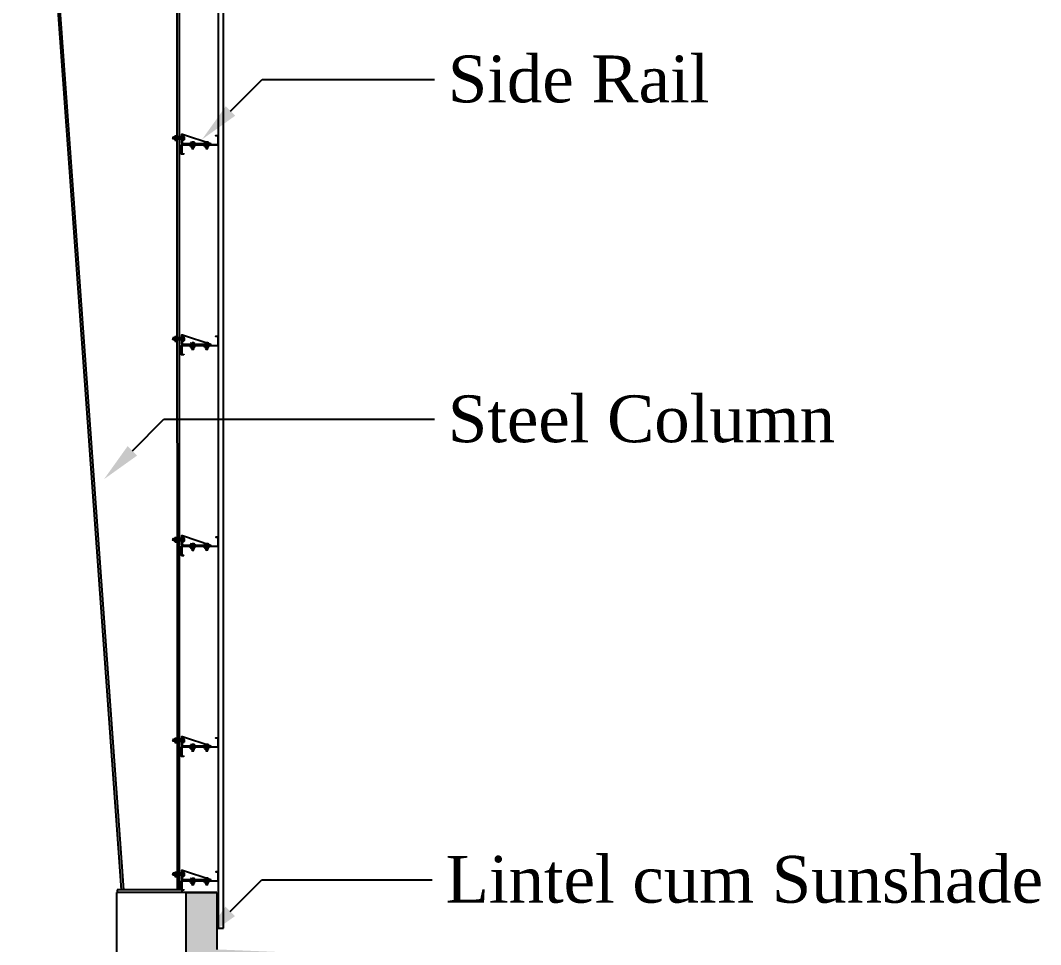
# Model space of a CAD drawing. Header units: metres. Extents: x 1422408 to 2565053, y 3723 to 80428.
# Drawn here: x 2267702.01 to 2267709.64, y 4223.75 to 4230.66 of the extents above; entities that cross this region are included whole.
import ezdxf

# ---------------------------------------------------------------- set-up
doc = ezdxf.new("R2010")
doc.units = ezdxf.units.M
doc.header["$LTSCALE"] = 3.5
doc.header["$MEASUREMENT"] = 0
doc.layers.get('0').update_dxf_attribs({"linetype": 'CONTINUOUS'})
doc.styles.add('style1jaya', font='times.ttf')

msp = doc.modelspace()

# ---------------------------------------------------------------- hatches: boundary and pattern name
h = msp.add_hatch(color=256)
h.dxf.hatch_style = 1
h.paths.add_polyline_path([(2267703.25177, 4224.13953), (2267703.48177, 4224.13953), (2267703.48177, 4223.71453), (2267704.08177, 4223.68953), (2267704.08177, 4223.63953), (2267703.25177, 4223.63953)])

# ---------------------------------------------------------------- linework, layer by layer
at = {"ltscale": 0.5}
for p, q in [((2267703.49145, 4236.13079), (2267703.49158, 4223.87431)), ((2267703.53158, 4223.87431), (2267703.53143, 4236.12679)), ((2267703.49158, 4223.87431), (2267703.53158, 4223.87431))]:
    msp.add_line(p, q, dxfattribs=at)
for p, q in [((2267702.76951, 4224.15953), (2267702.013, 4234.63952)), ((2267702.78558, 4224.15953), (2267702.02908, 4234.63952)), ((2267703.18558, 4224.15953), (2267703.18534, 4234.63952)), ((2267703.20158, 4224.15953), (2267703.20158, 4234.63952)), ((2267703.24334, 4229.77633), (2267703.14642, 4229.77621)), ((2267703.43647, 4229.73348), (2267703.22444, 4229.8036)), ((2267703.30027, 4229.7529), (2267703.30052, 4229.69133)), ((2267703.38871, 4229.74286), (2267703.38875, 4229.73329)), ((2267703.39281, 4229.74425), (2267703.41742, 4229.74435)), ((2267703.39692, 4229.7429), (2267703.39704, 4229.71261)), ((2267703.40508, 4229.75333), (2267703.40533, 4229.69176)), ((2267703.41332, 4229.74296), (2267703.41344, 4229.71484)), ((2267703.42153, 4229.743), (2267703.42157, 4229.73343)), ((2267703.38883, 4229.71474), (2267703.38879, 4229.72431)), ((2267703.39294, 4229.71339), (2267703.41755, 4229.71349)), ((2267703.39704, 4229.71261), (2267703.39919, 4229.71342)), ((2267703.39704, 4229.71261), (2267703.39841, 4229.71166)), ((2267703.39705, 4229.70969), (2267703.40707, 4229.71345)), ((2267703.39841, 4229.71166), (2267703.39705, 4229.70969)), ((2267703.39705, 4229.70969), (2267703.39842, 4229.70875)), ((2267703.39707, 4229.70678), (2267703.41208, 4229.71241)), ((2267703.39842, 4229.70875), (2267703.39707, 4229.70678)), ((2267703.39707, 4229.70678), (2267703.39844, 4229.70583)), ((2267703.39708, 4229.70386), (2267703.41209, 4229.70949)), ((2267703.39844, 4229.70583), (2267703.39708, 4229.70386)), ((2267703.39708, 4229.70386), (2267703.39845, 4229.70292)), ((2267703.39709, 4229.70095), (2267703.41211, 4229.70657)), ((2267703.39845, 4229.70292), (2267703.39709, 4229.70095)), ((2267703.39709, 4229.70095), (2267703.39846, 4229.7)), ((2267703.39841, 4229.71166), (2267703.40313, 4229.71343)), ((2267703.39842, 4229.70875), (2267703.41101, 4229.71346)), ((2267703.39844, 4229.70583), (2267703.41345, 4229.71146)), ((2267703.39845, 4229.70292), (2267703.41346, 4229.70854)), ((2267703.39846, 4229.7), (2267703.41348, 4229.70563)), ((2267703.39846, 4229.7), (2267703.41213, 4229.70074)), ((2267703.39846, 4229.7), (2267703.4053, 4229.69861)), ((2267703.40302, 4229.70025), (2267703.41212, 4229.70366)), ((2267703.41213, 4229.70074), (2267703.4053, 4229.69861)), ((2267703.40757, 4229.7005), (2267703.41349, 4229.70271)), ((2267703.41282, 4229.71347), (2267703.41208, 4229.71241)), ((2267703.41208, 4229.71241), (2267703.41345, 4229.71146)), ((2267703.41345, 4229.71146), (2267703.41209, 4229.70949)), ((2267703.41209, 4229.70949), (2267703.41346, 4229.70854)), ((2267703.41346, 4229.70854), (2267703.41211, 4229.70657)), ((2267703.41211, 4229.70657), (2267703.41348, 4229.70563)), ((2267703.41348, 4229.70563), (2267703.41212, 4229.70366)), ((2267703.41212, 4229.70366), (2267703.41349, 4229.70271)), ((2267703.41349, 4229.70271), (2267703.41213, 4229.70074)), ((2267703.42164, 4229.71488), (2267703.4216, 4229.72445)), ((2267703.43647, 4228.23349), (2267703.22444, 4228.3036)), ((2267703.24334, 4228.27633), (2267703.14642, 4228.27621)), ((2267703.30027, 4228.2529), (2267703.30052, 4228.19133)), ((2267703.38871, 4228.24286), (2267703.38875, 4228.23329)), ((2267703.38883, 4228.21474), (2267703.38879, 4228.22431)), ((2267703.39281, 4228.24425), (2267703.41742, 4228.24435)), ((2267703.39294, 4228.21339), (2267703.41755, 4228.21349)), ((2267703.39692, 4228.2429), (2267703.39704, 4228.21261)), ((2267703.39704, 4228.21261), (2267703.39919, 4228.21342)), ((2267703.39704, 4228.21261), (2267703.39841, 4228.21166)), ((2267703.39705, 4228.20969), (2267703.40707, 4228.21345)), ((2267703.39841, 4228.21166), (2267703.39705, 4228.20969)), ((2267703.39705, 4228.20969), (2267703.39842, 4228.20875)), ((2267703.39707, 4228.20678), (2267703.41208, 4228.21241)), ((2267703.39842, 4228.20875), (2267703.39707, 4228.20678)), ((2267703.39707, 4228.20678), (2267703.39844, 4228.20583)), ((2267703.39708, 4228.20386), (2267703.41209, 4228.20949)), ((2267703.39844, 4228.20583), (2267703.39708, 4228.20386)), ((2267703.39708, 4228.20386), (2267703.39845, 4228.20292)), ((2267703.39709, 4228.20095), (2267703.41211, 4228.20657)), ((2267703.39841, 4228.21166), (2267703.40313, 4228.21343)), ((2267703.39842, 4228.20875), (2267703.41101, 4228.21346)), ((2267703.39844, 4228.20583), (2267703.41345, 4228.21146)), ((2267703.39845, 4228.20292), (2267703.41346, 4228.20854)), ((2267703.39846, 4228.2), (2267703.41348, 4228.20563)), ((2267703.40302, 4228.20025), (2267703.41212, 4228.20366)), ((2267703.40508, 4228.25333), (2267703.40533, 4228.19176)), ((2267703.41282, 4228.21347), (2267703.41208, 4228.21241)), ((2267703.41208, 4228.21241), (2267703.41345, 4228.21146)), ((2267703.41345, 4228.21146), (2267703.41209, 4228.20949)), ((2267703.41209, 4228.20949), (2267703.41346, 4228.20854)), ((2267703.41346, 4228.20854), (2267703.41211, 4228.20657)), ((2267703.41211, 4228.20657), (2267703.41348, 4228.20563)), ((2267703.41348, 4228.20563), (2267703.41212, 4228.20366)), ((2267703.41212, 4228.20366), (2267703.41349, 4228.20271)), ((2267703.41332, 4228.24296), (2267703.41344, 4228.21484)), ((2267703.42153, 4228.243), (2267703.42157, 4228.23343)), ((2267703.42164, 4228.21488), (2267703.4216, 4228.22445)), ((2267703.39845, 4228.20292), (2267703.39709, 4228.20095)), ((2267703.39709, 4228.20095), (2267703.39846, 4228.2)), ((2267703.39846, 4228.2), (2267703.41213, 4228.20074)), ((2267703.39846, 4228.2), (2267703.4053, 4228.19861)), ((2267703.41213, 4228.20074), (2267703.4053, 4228.19861)), ((2267703.40757, 4228.2005), (2267703.41349, 4228.20271)), ((2267703.41349, 4228.20271), (2267703.41213, 4228.20074)), ((2267703.24334, 4226.77633), (2267703.14642, 4226.77621)), ((2267703.43647, 4226.73349), (2267703.22444, 4226.8036)), ((2267703.30027, 4226.7529), (2267703.30052, 4226.69133)), ((2267703.38871, 4226.74286), (2267703.38875, 4226.73329)), ((2267703.38883, 4226.71474), (2267703.38879, 4226.72431)), ((2267703.39281, 4226.74425), (2267703.41742, 4226.74435)), ((2267703.39294, 4226.71339), (2267703.41755, 4226.71349)), ((2267703.39692, 4226.7429), (2267703.39704, 4226.71261)), ((2267703.39704, 4226.71261), (2267703.39919, 4226.71342)), ((2267703.39704, 4226.71261), (2267703.39841, 4226.71166)), ((2267703.39705, 4226.70969), (2267703.40707, 4226.71345)), ((2267703.39841, 4226.71166), (2267703.39705, 4226.70969)), ((2267703.39705, 4226.70969), (2267703.39842, 4226.70875)), ((2267703.39707, 4226.70678), (2267703.41208, 4226.71241)), ((2267703.39842, 4226.70875), (2267703.39707, 4226.70678)), ((2267703.39707, 4226.70678), (2267703.39844, 4226.70583)), ((2267703.39708, 4226.70386), (2267703.41209, 4226.70949)), ((2267703.39844, 4226.70583), (2267703.39708, 4226.70386)), ((2267703.39708, 4226.70386), (2267703.39845, 4226.70292)), ((2267703.39709, 4226.70095), (2267703.41211, 4226.70657)), ((2267703.39845, 4226.70292), (2267703.39709, 4226.70095)), ((2267703.39709, 4226.70095), (2267703.39846, 4226.7)), ((2267703.39841, 4226.71166), (2267703.40313, 4226.71343)), ((2267703.39842, 4226.70875), (2267703.41101, 4226.71347)), ((2267703.39844, 4226.70583), (2267703.41345, 4226.71146)), ((2267703.39845, 4226.70292), (2267703.41346, 4226.70854)), ((2267703.39846, 4226.7), (2267703.41348, 4226.70563)), ((2267703.39846, 4226.7), (2267703.41213, 4226.70074)), ((2267703.39846, 4226.7), (2267703.4053, 4226.69861)), ((2267703.40302, 4226.70025), (2267703.41212, 4226.70366)), ((2267703.40508, 4226.75333), (2267703.40533, 4226.69176)), ((2267703.41213, 4226.70074), (2267703.4053, 4226.69861)), ((2267703.40757, 4226.7005), (2267703.41349, 4226.70271)), ((2267703.41282, 4226.71347), (2267703.41208, 4226.71241)), ((2267703.41208, 4226.71241), (2267703.41345, 4226.71146)), ((2267703.41345, 4226.71146), (2267703.41209, 4226.70949)), ((2267703.41209, 4226.70949), (2267703.41346, 4226.70854)), ((2267703.41346, 4226.70854), (2267703.41211, 4226.70657)), ((2267703.41211, 4226.70657), (2267703.41348, 4226.70563)), ((2267703.41348, 4226.70563), (2267703.41212, 4226.70366)), ((2267703.41212, 4226.70366), (2267703.41349, 4226.70271)), ((2267703.41349, 4226.70271), (2267703.41213, 4226.70074)), ((2267703.41332, 4226.74296), (2267703.41344, 4226.71484)), ((2267703.42153, 4226.743), (2267703.42157, 4226.73343)), ((2267703.42164, 4226.71488), (2267703.4216, 4226.72445)), ((2267703.24334, 4225.27633), (2267703.14642, 4225.27621)), ((2267703.43647, 4225.23349), (2267703.22444, 4225.3036)), ((2267703.30027, 4225.2529), (2267703.30052, 4225.19133)), ((2267703.38871, 4225.24286), (2267703.38875, 4225.23329)), ((2267703.39281, 4225.24425), (2267703.41742, 4225.24435)), ((2267703.39692, 4225.2429), (2267703.39704, 4225.21261)), ((2267703.40508, 4225.25333), (2267703.40533, 4225.19176)), ((2267703.41332, 4225.24296), (2267703.41344, 4225.21484)), ((2267703.42153, 4225.243), (2267703.42157, 4225.23343)), ((2267703.38883, 4225.21474), (2267703.38879, 4225.22431)), ((2267703.39294, 4225.21339), (2267703.41755, 4225.21349)), ((2267703.39704, 4225.21261), (2267703.39919, 4225.21342)), ((2267703.39704, 4225.21261), (2267703.39841, 4225.21166)), ((2267703.39705, 4225.20969), (2267703.40707, 4225.21345)), ((2267703.39841, 4225.21166), (2267703.39705, 4225.20969)), ((2267703.39705, 4225.20969), (2267703.39842, 4225.20875)), ((2267703.39707, 4225.20678), (2267703.41208, 4225.21241)), ((2267703.39842, 4225.20875), (2267703.39707, 4225.20678)), ((2267703.39707, 4225.20678), (2267703.39844, 4225.20583)), ((2267703.39708, 4225.20386), (2267703.41209, 4225.20949)), ((2267703.39844, 4225.20583), (2267703.39708, 4225.20386)), ((2267703.39708, 4225.20386), (2267703.39845, 4225.20292)), ((2267703.39709, 4225.20095), (2267703.41211, 4225.20658)), ((2267703.39845, 4225.20292), (2267703.39709, 4225.20095)), ((2267703.39709, 4225.20095), (2267703.39846, 4225.2)), ((2267703.39841, 4225.21166), (2267703.40313, 4225.21343)), ((2267703.39842, 4225.20875), (2267703.41101, 4225.21347)), ((2267703.39844, 4225.20583), (2267703.41345, 4225.21146)), ((2267703.39845, 4225.20292), (2267703.41346, 4225.20854)), ((2267703.39846, 4225.2), (2267703.41348, 4225.20563)), ((2267703.39846, 4225.2), (2267703.41213, 4225.20074)), ((2267703.39846, 4225.2), (2267703.4053, 4225.19861)), ((2267703.40302, 4225.20025), (2267703.41212, 4225.20366)), ((2267703.41213, 4225.20074), (2267703.4053, 4225.19861)), ((2267703.40757, 4225.2005), (2267703.41349, 4225.20271)), ((2267703.41282, 4225.21347), (2267703.41208, 4225.21241)), ((2267703.41208, 4225.21241), (2267703.41345, 4225.21146)), ((2267703.41345, 4225.21146), (2267703.41209, 4225.20949)), ((2267703.41209, 4225.20949), (2267703.41346, 4225.20854)), ((2267703.41346, 4225.20854), (2267703.41211, 4225.20658)), ((2267703.41211, 4225.20658), (2267703.41348, 4225.20563)), ((2267703.41348, 4225.20563), (2267703.41212, 4225.20366)), ((2267703.41212, 4225.20366), (2267703.41349, 4225.20271)), ((2267703.41349, 4225.20271), (2267703.41213, 4225.20074)), ((2267703.42164, 4225.21488), (2267703.4216, 4225.22445)), ((2267703.24334, 4224.27633), (2267703.14642, 4224.27621)), ((2267703.43647, 4224.23349), (2267703.22444, 4224.3036)), ((2267703.30027, 4224.2529), (2267703.30052, 4224.19133)), ((2267703.38871, 4224.24286), (2267703.38875, 4224.23329)), ((2267703.39281, 4224.24425), (2267703.41742, 4224.24435)), ((2267703.39692, 4224.2429), (2267703.39704, 4224.21261)), ((2267703.40508, 4224.25334), (2267703.40533, 4224.19176)), ((2267703.41332, 4224.24296), (2267703.41344, 4224.21484)), ((2267703.42153, 4224.243), (2267703.42157, 4224.23343)), ((2267703.38883, 4224.21474), (2267703.38879, 4224.22431)), ((2267703.39294, 4224.21339), (2267703.41755, 4224.21349)), ((2267703.39704, 4224.21261), (2267703.39919, 4224.21342)), ((2267703.39704, 4224.21261), (2267703.39841, 4224.21166)), ((2267703.39705, 4224.2097), (2267703.40707, 4224.21345)), ((2267703.39841, 4224.21166), (2267703.39705, 4224.2097)), ((2267703.39705, 4224.2097), (2267703.39842, 4224.20875)), ((2267703.39707, 4224.20678), (2267703.41208, 4224.21241)), ((2267703.39842, 4224.20875), (2267703.39707, 4224.20678)), ((2267703.39707, 4224.20678), (2267703.39844, 4224.20583)), ((2267703.39708, 4224.20386), (2267703.41209, 4224.20949)), ((2267703.39844, 4224.20583), (2267703.39708, 4224.20386)), ((2267703.39708, 4224.20386), (2267703.39845, 4224.20292)), ((2267703.39709, 4224.20095), (2267703.41211, 4224.20658)), ((2267703.39845, 4224.20292), (2267703.39709, 4224.20095)), ((2267703.39709, 4224.20095), (2267703.39846, 4224.2)), ((2267703.39841, 4224.21166), (2267703.40313, 4224.21343)), ((2267703.39842, 4224.20875), (2267703.41101, 4224.21347)), ((2267703.39844, 4224.20583), (2267703.41345, 4224.21146)), ((2267703.39845, 4224.20292), (2267703.41346, 4224.20854)), ((2267703.39846, 4224.2), (2267703.41348, 4224.20563)), ((2267703.39846, 4224.2), (2267703.41213, 4224.20074)), ((2267703.39846, 4224.2), (2267703.4053, 4224.19862)), ((2267703.40302, 4224.20025), (2267703.41212, 4224.20366)), ((2267703.41213, 4224.20074), (2267703.4053, 4224.19862)), ((2267703.40757, 4224.2005), (2267703.41349, 4224.20271)), ((2267703.41282, 4224.21347), (2267703.41208, 4224.21241)), ((2267703.41208, 4224.21241), (2267703.41345, 4224.21146)), ((2267703.41345, 4224.21146), (2267703.41209, 4224.20949)), ((2267703.41209, 4224.20949), (2267703.41346, 4224.20854)), ((2267703.41346, 4224.20854), (2267703.41211, 4224.20658)), ((2267703.41211, 4224.20658), (2267703.41348, 4224.20563)), ((2267703.41348, 4224.20563), (2267703.41212, 4224.20366)), ((2267703.41212, 4224.20366), (2267703.41349, 4224.20271)), ((2267703.41349, 4224.20271), (2267703.41213, 4224.20074)), ((2267703.42164, 4224.21488), (2267703.4216, 4224.22445)), ((2267702.73158, 4224.13953), (2267702.73158, 4220.63953)), ((2267703.48177, 4224.13953), (2267702.73158, 4224.13953)), ((2267703.21947, 4224.15953), (2267702.73685, 4224.15953)), ((2267702.73685, 4224.15953), (2267702.73685, 4224.13953)), ((2267703.21947, 4224.15953), (2267703.21947, 4224.13953)), ((2267703.25177, 4224.13953), (2267703.48177, 4224.13953)), ((2267703.25177, 4223.63953), (2267703.25177, 4224.13953)), ((2267703.48177, 4224.13953), (2267703.48177, 4223.71453))]:
    msp.add_line(p, q)
at = {"linetype": 'ByBlock', "lineweight": -2}
for p, q in [((2267703.81847, 4230.21457), (2267705.10738, 4230.21457)), ((2267703.08543, 4227.67541), (2267705.10738, 4227.67541)), ((2267703.81699, 4224.23476), (2267705.09067, 4224.23476))]:
    msp.add_line(p, q, dxfattribs=at)
at = {"linetype": 'Continuous'}
for p, q in [((2267703.15285, 4229.78328), (2267703.15147, 4229.77644)), ((2267703.15359, 4229.76961), (2267703.15147, 4229.77644)), ((2267703.1538, 4229.78465), (2267703.15285, 4229.78328)), ((2267703.15285, 4229.78328), (2267703.15848, 4229.76826)), ((2267703.15285, 4229.78328), (2267703.15359, 4229.76961)), ((2267703.1531, 4229.77872), (2267703.15651, 4229.76962)), ((2267703.15335, 4229.77417), (2267703.15556, 4229.76825)), ((2267703.15556, 4229.76825), (2267703.15359, 4229.76961)), ((2267703.1538, 4229.78465), (2267703.15943, 4229.76963)), ((2267703.15577, 4229.78329), (2267703.1538, 4229.78465)), ((2267703.15651, 4229.76962), (2267703.15556, 4229.76825)), ((2267703.15671, 4229.78466), (2267703.15577, 4229.78329)), ((2267703.15577, 4229.78329), (2267703.16139, 4229.76828)), ((2267703.15848, 4229.76826), (2267703.15651, 4229.76962)), ((2267703.15671, 4229.78466), (2267703.16234, 4229.76965)), ((2267703.15868, 4229.7833), (2267703.15671, 4229.78466)), ((2267703.15943, 4229.76963), (2267703.15848, 4229.76826)), ((2267703.15963, 4229.78468), (2267703.15868, 4229.7833)), ((2267703.15868, 4229.7833), (2267703.16431, 4229.76829)), ((2267703.16139, 4229.76828), (2267703.15943, 4229.76963)), ((2267703.15963, 4229.78468), (2267703.16526, 4229.76966)), ((2267703.1616, 4229.78332), (2267703.15963, 4229.78468)), ((2267703.16234, 4229.76965), (2267703.16139, 4229.76828)), ((2267703.16255, 4229.78469), (2267703.1616, 4229.78332)), ((2267703.1616, 4229.78332), (2267703.16632, 4229.77073)), ((2267703.16431, 4229.76829), (2267703.16234, 4229.76965)), ((2267703.16255, 4229.78469), (2267703.1663, 4229.77467)), ((2267703.16451, 4229.78333), (2267703.16255, 4229.78469)), ((2267703.16526, 4229.76966), (2267703.16431, 4229.76829)), ((2267703.16546, 4229.7847), (2267703.16451, 4229.78333)), ((2267703.16451, 4229.78333), (2267703.16628, 4229.77861)), ((2267703.16632, 4229.76892), (2267703.16526, 4229.76966)), ((2267703.16546, 4229.7847), (2267703.16627, 4229.78255)), ((2267703.16626, 4229.7847), (2267703.16546, 4229.7847)), ((2267703.16624, 4229.7888), (2267703.16634, 4229.76419)), ((2267703.16759, 4229.79291), (2267703.17915, 4229.79296)), ((2267703.23391, 4229.78471), (2267703.16763, 4229.78471)), ((2267703.23398, 4229.7683), (2267703.16769, 4229.7683)), ((2267703.16773, 4229.7601), (2267703.17915, 4229.76015)), ((2267703.23388, 4229.79291), (2267703.22431, 4229.79287)), ((2267703.23401, 4229.7601), (2267703.22444, 4229.76006)), ((2267703.23526, 4229.78881), (2267703.23536, 4229.7642)), ((2267703.2839, 4229.74243), (2267703.28394, 4229.73286)), ((2267703.288, 4229.74381), (2267703.31261, 4229.74392)), ((2267703.29211, 4229.74246), (2267703.29222, 4229.7143)), ((2267703.30851, 4229.74253), (2267703.30863, 4229.71437)), ((2267703.31672, 4229.74256), (2267703.31676, 4229.73299)), ((2267703.28402, 4229.71426), (2267703.28398, 4229.72384)), ((2267703.28813, 4229.71291), (2267703.31274, 4229.71302)), ((2267703.29223, 4229.71213), (2267703.29438, 4229.71294)), ((2267703.29223, 4229.71293), (2267703.29223, 4229.71213)), ((2267703.29223, 4229.71213), (2267703.2936, 4229.71119)), ((2267703.29225, 4229.70922), (2267703.30226, 4229.71297)), ((2267703.2936, 4229.71119), (2267703.29225, 4229.70922)), ((2267703.29225, 4229.70922), (2267703.29362, 4229.70827)), ((2267703.29226, 4229.7063), (2267703.30727, 4229.71193)), ((2267703.29362, 4229.70827), (2267703.29226, 4229.7063)), ((2267703.29226, 4229.7063), (2267703.29363, 4229.70536)), ((2267703.29227, 4229.70339), (2267703.30729, 4229.70901)), ((2267703.29363, 4229.70536), (2267703.29227, 4229.70339)), ((2267703.29227, 4229.70339), (2267703.29364, 4229.70244)), ((2267703.29228, 4229.70047), (2267703.3073, 4229.7061)), ((2267703.29364, 4229.70244), (2267703.29228, 4229.70047)), ((2267703.29228, 4229.70047), (2267703.29365, 4229.69953)), ((2267703.2936, 4229.71119), (2267703.29832, 4229.71296)), ((2267703.29362, 4229.70827), (2267703.3062, 4229.71299)), ((2267703.29363, 4229.70536), (2267703.30864, 4229.71098)), ((2267703.29364, 4229.70244), (2267703.30866, 4229.70807)), ((2267703.29365, 4229.69953), (2267703.30867, 4229.70515)), ((2267703.29365, 4229.69953), (2267703.30732, 4229.70027)), ((2267703.29365, 4229.69953), (2267703.30049, 4229.69814)), ((2267703.29821, 4229.69977), (2267703.30731, 4229.70318)), ((2267703.30732, 4229.70027), (2267703.30049, 4229.69814)), ((2267703.30277, 4229.70002), (2267703.30868, 4229.70224)), ((2267703.30801, 4229.713), (2267703.30727, 4229.71193)), ((2267703.30727, 4229.71193), (2267703.30864, 4229.71098)), ((2267703.30864, 4229.71098), (2267703.30729, 4229.70901)), ((2267703.30729, 4229.70901), (2267703.30866, 4229.70807)), ((2267703.30866, 4229.70807), (2267703.3073, 4229.7061)), ((2267703.3073, 4229.7061), (2267703.30867, 4229.70515)), ((2267703.30867, 4229.70515), (2267703.30731, 4229.70318)), ((2267703.30731, 4229.70318), (2267703.30868, 4229.70224)), ((2267703.30868, 4229.70224), (2267703.30732, 4229.70027)), ((2267703.31683, 4229.7144), (2267703.31679, 4229.72397)), ((2267703.15285, 4228.28328), (2267703.15147, 4228.27644)), ((2267703.1538, 4228.28465), (2267703.15285, 4228.28328)), ((2267703.15285, 4228.28328), (2267703.15848, 4228.26826)), ((2267703.15285, 4228.28328), (2267703.15359, 4228.26961)), ((2267703.1538, 4228.28465), (2267703.15943, 4228.26964)), ((2267703.15577, 4228.28329), (2267703.1538, 4228.28465)), ((2267703.15671, 4228.28466), (2267703.15577, 4228.28329)), ((2267703.15577, 4228.28329), (2267703.16139, 4228.26828)), ((2267703.15671, 4228.28466), (2267703.16234, 4228.26965)), ((2267703.15868, 4228.2833), (2267703.15671, 4228.28466)), ((2267703.15963, 4228.28468), (2267703.15868, 4228.2833)), ((2267703.15868, 4228.2833), (2267703.16431, 4228.26829)), ((2267703.15963, 4228.28468), (2267703.16526, 4228.26966)), ((2267703.1616, 4228.28332), (2267703.15963, 4228.28468)), ((2267703.16255, 4228.28469), (2267703.1616, 4228.28332)), ((2267703.1616, 4228.28332), (2267703.16632, 4228.27073)), ((2267703.16255, 4228.28469), (2267703.1663, 4228.27467)), ((2267703.16451, 4228.28333), (2267703.16255, 4228.28469)), ((2267703.16546, 4228.2847), (2267703.16451, 4228.28333)), ((2267703.16451, 4228.28333), (2267703.16628, 4228.27861)), ((2267703.16546, 4228.2847), (2267703.16627, 4228.28255)), ((2267703.16626, 4228.2847), (2267703.16546, 4228.2847)), ((2267703.16624, 4228.2888), (2267703.16634, 4228.26419)), ((2267703.16759, 4228.29291), (2267703.17915, 4228.29296)), ((2267703.23391, 4228.28471), (2267703.16763, 4228.28471)), ((2267703.23388, 4228.29291), (2267703.22431, 4228.29287)), ((2267703.23526, 4228.28881), (2267703.23536, 4228.2642)), ((2267703.15359, 4228.26961), (2267703.15147, 4228.27644)), ((2267703.1531, 4228.27872), (2267703.15651, 4228.26962)), ((2267703.15335, 4228.27417), (2267703.15556, 4228.26825)), ((2267703.15556, 4228.26825), (2267703.15359, 4228.26961)), ((2267703.15651, 4228.26962), (2267703.15556, 4228.26825)), ((2267703.15848, 4228.26826), (2267703.15651, 4228.26962)), ((2267703.15943, 4228.26964), (2267703.15848, 4228.26826)), ((2267703.16139, 4228.26828), (2267703.15943, 4228.26964)), ((2267703.16234, 4228.26965), (2267703.16139, 4228.26828)), ((2267703.16431, 4228.26829), (2267703.16234, 4228.26965)), ((2267703.16526, 4228.26966), (2267703.16431, 4228.26829)), ((2267703.16632, 4228.26892), (2267703.16526, 4228.26966)), ((2267703.23398, 4228.2683), (2267703.16769, 4228.2683)), ((2267703.16773, 4228.2601), (2267703.17915, 4228.26015)), ((2267703.23401, 4228.2601), (2267703.22444, 4228.26006)), ((2267703.2839, 4228.24243), (2267703.28394, 4228.23286)), ((2267703.28402, 4228.21427), (2267703.28398, 4228.22384)), ((2267703.288, 4228.24381), (2267703.31261, 4228.24392)), ((2267703.28813, 4228.21291), (2267703.31274, 4228.21302)), ((2267703.29211, 4228.24246), (2267703.29222, 4228.2143)), ((2267703.29223, 4228.21213), (2267703.29438, 4228.21294)), ((2267703.29223, 4228.21293), (2267703.29223, 4228.21213)), ((2267703.29223, 4228.21213), (2267703.2936, 4228.21119)), ((2267703.29225, 4228.20922), (2267703.30226, 4228.21297)), ((2267703.2936, 4228.21119), (2267703.29225, 4228.20922)), ((2267703.29225, 4228.20922), (2267703.29362, 4228.20827)), ((2267703.29226, 4228.2063), (2267703.30727, 4228.21193)), ((2267703.29362, 4228.20827), (2267703.29226, 4228.2063)), ((2267703.29226, 4228.2063), (2267703.29363, 4228.20536)), ((2267703.29227, 4228.20339), (2267703.30729, 4228.20901)), ((2267703.29363, 4228.20536), (2267703.29227, 4228.20339)), ((2267703.29228, 4228.20047), (2267703.3073, 4228.2061)), ((2267703.2936, 4228.21119), (2267703.29832, 4228.21296)), ((2267703.29362, 4228.20827), (2267703.3062, 4228.21299)), ((2267703.29363, 4228.20536), (2267703.30864, 4228.21098)), ((2267703.29364, 4228.20244), (2267703.30866, 4228.20807)), ((2267703.29365, 4228.19953), (2267703.30867, 4228.20515)), ((2267703.30801, 4228.213), (2267703.30727, 4228.21193)), ((2267703.30727, 4228.21193), (2267703.30864, 4228.21098)), ((2267703.30864, 4228.21098), (2267703.30729, 4228.20901)), ((2267703.30729, 4228.20901), (2267703.30866, 4228.20807)), ((2267703.30866, 4228.20807), (2267703.3073, 4228.2061)), ((2267703.3073, 4228.2061), (2267703.30867, 4228.20515)), ((2267703.30867, 4228.20515), (2267703.30731, 4228.20318)), ((2267703.30851, 4228.24253), (2267703.30863, 4228.21437)), ((2267703.31672, 4228.24257), (2267703.31676, 4228.23299)), ((2267703.31683, 4228.2144), (2267703.31679, 4228.22397)), ((2267703.29227, 4228.20339), (2267703.29364, 4228.20244)), ((2267703.29364, 4228.20244), (2267703.29228, 4228.20047)), ((2267703.29228, 4228.20047), (2267703.29365, 4228.19953)), ((2267703.29365, 4228.19953), (2267703.30732, 4228.20027)), ((2267703.29365, 4228.19953), (2267703.30049, 4228.19814)), ((2267703.29821, 4228.19977), (2267703.30731, 4228.20318)), ((2267703.30732, 4228.20027), (2267703.30049, 4228.19814)), ((2267703.30277, 4228.20002), (2267703.30868, 4228.20224)), ((2267703.30731, 4228.20318), (2267703.30868, 4228.20224)), ((2267703.30868, 4228.20224), (2267703.30732, 4228.20027)), ((2267703.15285, 4226.78328), (2267703.15147, 4226.77644)), ((2267703.15359, 4226.76961), (2267703.15147, 4226.77644)), ((2267703.1538, 4226.78465), (2267703.15285, 4226.78328)), ((2267703.15285, 4226.78328), (2267703.15848, 4226.76826)), ((2267703.15285, 4226.78328), (2267703.15359, 4226.76961)), ((2267703.1531, 4226.77872), (2267703.15651, 4226.76962)), ((2267703.15335, 4226.77417), (2267703.15556, 4226.76825)), ((2267703.15556, 4226.76825), (2267703.15359, 4226.76961)), ((2267703.1538, 4226.78465), (2267703.15943, 4226.76964)), ((2267703.15577, 4226.78329), (2267703.1538, 4226.78465)), ((2267703.15651, 4226.76962), (2267703.15556, 4226.76825)), ((2267703.15671, 4226.78466), (2267703.15577, 4226.78329)), ((2267703.15577, 4226.78329), (2267703.16139, 4226.76828)), ((2267703.15848, 4226.76826), (2267703.15651, 4226.76962)), ((2267703.15671, 4226.78466), (2267703.16234, 4226.76965)), ((2267703.15868, 4226.78331), (2267703.15671, 4226.78466)), ((2267703.15943, 4226.76964), (2267703.15848, 4226.76826)), ((2267703.15963, 4226.78468), (2267703.15868, 4226.78331)), ((2267703.15868, 4226.78331), (2267703.16431, 4226.76829)), ((2267703.16139, 4226.76828), (2267703.15943, 4226.76964)), ((2267703.15963, 4226.78468), (2267703.16526, 4226.76966)), ((2267703.1616, 4226.78332), (2267703.15963, 4226.78468)), ((2267703.16234, 4226.76965), (2267703.16139, 4226.76828)), ((2267703.16255, 4226.78469), (2267703.1616, 4226.78332)), ((2267703.1616, 4226.78332), (2267703.16632, 4226.77073)), ((2267703.16431, 4226.76829), (2267703.16234, 4226.76965)), ((2267703.16255, 4226.78469), (2267703.1663, 4226.77467)), ((2267703.16451, 4226.78333), (2267703.16255, 4226.78469)), ((2267703.16526, 4226.76966), (2267703.16431, 4226.76829)), ((2267703.16546, 4226.7847), (2267703.16451, 4226.78333)), ((2267703.16451, 4226.78333), (2267703.16628, 4226.77861)), ((2267703.16632, 4226.76892), (2267703.16526, 4226.76966)), ((2267703.16546, 4226.7847), (2267703.16627, 4226.78255)), ((2267703.16626, 4226.7847), (2267703.16546, 4226.7847)), ((2267703.16624, 4226.78881), (2267703.16634, 4226.7642)), ((2267703.16759, 4226.79291), (2267703.17915, 4226.79296)), ((2267703.23391, 4226.78471), (2267703.16763, 4226.78471)), ((2267703.23398, 4226.7683), (2267703.16769, 4226.7683)), ((2267703.16773, 4226.7601), (2267703.17915, 4226.76015)), ((2267703.23388, 4226.79291), (2267703.22431, 4226.79287)), ((2267703.23401, 4226.7601), (2267703.22444, 4226.76006)), ((2267703.23526, 4226.78881), (2267703.23536, 4226.7642)), ((2267703.2839, 4226.74243), (2267703.28394, 4226.73286)), ((2267703.28402, 4226.71427), (2267703.28398, 4226.72384)), ((2267703.288, 4226.74381), (2267703.31261, 4226.74392)), ((2267703.28813, 4226.71292), (2267703.31274, 4226.71302)), ((2267703.29211, 4226.74246), (2267703.29222, 4226.7143)), ((2267703.29223, 4226.71213), (2267703.29438, 4226.71294)), ((2267703.29223, 4226.71293), (2267703.29223, 4226.71213)), ((2267703.29223, 4226.71213), (2267703.2936, 4226.71119)), ((2267703.29225, 4226.70922), (2267703.30226, 4226.71297)), ((2267703.2936, 4226.71119), (2267703.29225, 4226.70922)), ((2267703.29225, 4226.70922), (2267703.29362, 4226.70827)), ((2267703.29226, 4226.7063), (2267703.30727, 4226.71193)), ((2267703.29362, 4226.70827), (2267703.29226, 4226.7063)), ((2267703.29226, 4226.7063), (2267703.29363, 4226.70536)), ((2267703.29227, 4226.70339), (2267703.30729, 4226.70901)), ((2267703.29363, 4226.70536), (2267703.29227, 4226.70339)), ((2267703.29227, 4226.70339), (2267703.29364, 4226.70244)), ((2267703.29228, 4226.70047), (2267703.3073, 4226.7061)), ((2267703.29364, 4226.70244), (2267703.29228, 4226.70047)), ((2267703.29228, 4226.70047), (2267703.29365, 4226.69953)), ((2267703.2936, 4226.71119), (2267703.29832, 4226.71296)), ((2267703.29362, 4226.70827), (2267703.3062, 4226.71299)), ((2267703.29363, 4226.70536), (2267703.30864, 4226.71098)), ((2267703.29364, 4226.70244), (2267703.30866, 4226.70807)), ((2267703.29365, 4226.69953), (2267703.30867, 4226.70515)), ((2267703.29365, 4226.69953), (2267703.30732, 4226.70027)), ((2267703.29365, 4226.69953), (2267703.30049, 4226.69814)), ((2267703.29821, 4226.69977), (2267703.30731, 4226.70318)), ((2267703.30732, 4226.70027), (2267703.30049, 4226.69814)), ((2267703.30277, 4226.70002), (2267703.30868, 4226.70224)), ((2267703.30801, 4226.713), (2267703.30727, 4226.71193)), ((2267703.30727, 4226.71193), (2267703.30864, 4226.71098)), ((2267703.30864, 4226.71098), (2267703.30729, 4226.70901)), ((2267703.30729, 4226.70901), (2267703.30866, 4226.70807)), ((2267703.30866, 4226.70807), (2267703.3073, 4226.7061)), ((2267703.3073, 4226.7061), (2267703.30867, 4226.70515)), ((2267703.30867, 4226.70515), (2267703.30731, 4226.70318)), ((2267703.30731, 4226.70318), (2267703.30868, 4226.70224)), ((2267703.30868, 4226.70224), (2267703.30732, 4226.70027)), ((2267703.30851, 4226.74253), (2267703.30863, 4226.71437)), ((2267703.31672, 4226.74257), (2267703.31676, 4226.73299)), ((2267703.31683, 4226.7144), (2267703.31679, 4226.72397)), ((2267703.15285, 4225.28328), (2267703.15147, 4225.27644)), ((2267703.15359, 4225.26961), (2267703.15147, 4225.27644)), ((2267703.1538, 4225.28465), (2267703.15285, 4225.28328)), ((2267703.15285, 4225.28328), (2267703.15848, 4225.26826)), ((2267703.15285, 4225.28328), (2267703.15359, 4225.26961)), ((2267703.1531, 4225.27872), (2267703.15651, 4225.26962)), ((2267703.15335, 4225.27417), (2267703.15556, 4225.26825)), ((2267703.15556, 4225.26825), (2267703.15359, 4225.26961)), ((2267703.1538, 4225.28465), (2267703.15943, 4225.26964)), ((2267703.15577, 4225.28329), (2267703.1538, 4225.28465)), ((2267703.15651, 4225.26962), (2267703.15556, 4225.26825)), ((2267703.15671, 4225.28466), (2267703.15577, 4225.28329)), ((2267703.15577, 4225.28329), (2267703.16139, 4225.26828)), ((2267703.15848, 4225.26826), (2267703.15651, 4225.26962)), ((2267703.15671, 4225.28466), (2267703.16234, 4225.26965)), ((2267703.15868, 4225.28331), (2267703.15671, 4225.28466)), ((2267703.15943, 4225.26964), (2267703.15848, 4225.26826)), ((2267703.15963, 4225.28468), (2267703.15868, 4225.28331)), ((2267703.15868, 4225.28331), (2267703.16431, 4225.26829)), ((2267703.16139, 4225.26828), (2267703.15943, 4225.26964)), ((2267703.15963, 4225.28468), (2267703.16526, 4225.26966)), ((2267703.1616, 4225.28332), (2267703.15963, 4225.28468)), ((2267703.16234, 4225.26965), (2267703.16139, 4225.26828)), ((2267703.16255, 4225.28469), (2267703.1616, 4225.28332)), ((2267703.1616, 4225.28332), (2267703.16632, 4225.27073)), ((2267703.16431, 4225.26829), (2267703.16234, 4225.26965)), ((2267703.16255, 4225.28469), (2267703.1663, 4225.27467)), ((2267703.16451, 4225.28333), (2267703.16255, 4225.28469)), ((2267703.16526, 4225.26966), (2267703.16431, 4225.26829)), ((2267703.16546, 4225.2847), (2267703.16451, 4225.28333)), ((2267703.16451, 4225.28333), (2267703.16628, 4225.27861)), ((2267703.16632, 4225.26892), (2267703.16526, 4225.26966)), ((2267703.16546, 4225.2847), (2267703.16627, 4225.28255)), ((2267703.16626, 4225.2847), (2267703.16546, 4225.2847)), ((2267703.16624, 4225.28881), (2267703.16634, 4225.2642)), ((2267703.16759, 4225.29291), (2267703.17915, 4225.29296)), ((2267703.23391, 4225.28471), (2267703.16763, 4225.28471)), ((2267703.23398, 4225.2683), (2267703.16769, 4225.2683)), ((2267703.16773, 4225.2601), (2267703.17915, 4225.26015)), ((2267703.23388, 4225.29291), (2267703.22431, 4225.29287)), ((2267703.23401, 4225.2601), (2267703.22444, 4225.26006)), ((2267703.23526, 4225.28881), (2267703.23536, 4225.2642)), ((2267703.2839, 4225.24243), (2267703.28394, 4225.23286)), ((2267703.288, 4225.24381), (2267703.31261, 4225.24392)), ((2267703.29211, 4225.24246), (2267703.29222, 4225.2143)), ((2267703.30851, 4225.24253), (2267703.30863, 4225.21437)), ((2267703.31672, 4225.24257), (2267703.31676, 4225.233)), ((2267703.28402, 4225.21427), (2267703.28398, 4225.22384)), ((2267703.28813, 4225.21292), (2267703.31274, 4225.21302)), ((2267703.29223, 4225.21214), (2267703.29438, 4225.21294)), ((2267703.29223, 4225.21293), (2267703.29223, 4225.21214)), ((2267703.29223, 4225.21214), (2267703.2936, 4225.21119)), ((2267703.29225, 4225.20922), (2267703.30226, 4225.21297)), ((2267703.2936, 4225.21119), (2267703.29225, 4225.20922)), ((2267703.29225, 4225.20922), (2267703.29362, 4225.20827)), ((2267703.29226, 4225.2063), (2267703.30727, 4225.21193)), ((2267703.29362, 4225.20827), (2267703.29226, 4225.2063)), ((2267703.29226, 4225.2063), (2267703.29363, 4225.20536)), ((2267703.29227, 4225.20339), (2267703.30729, 4225.20902)), ((2267703.29363, 4225.20536), (2267703.29227, 4225.20339)), ((2267703.29227, 4225.20339), (2267703.29364, 4225.20244)), ((2267703.29228, 4225.20047), (2267703.3073, 4225.2061)), ((2267703.29364, 4225.20244), (2267703.29228, 4225.20047)), ((2267703.29228, 4225.20047), (2267703.29365, 4225.19953)), ((2267703.2936, 4225.21119), (2267703.29832, 4225.21296)), ((2267703.29362, 4225.20827), (2267703.3062, 4225.21299)), ((2267703.29363, 4225.20536), (2267703.30864, 4225.21098)), ((2267703.29364, 4225.20244), (2267703.30866, 4225.20807)), ((2267703.29365, 4225.19953), (2267703.30867, 4225.20515)), ((2267703.29365, 4225.19953), (2267703.30732, 4225.20027)), ((2267703.29365, 4225.19953), (2267703.30049, 4225.19814)), ((2267703.29821, 4225.19977), (2267703.30731, 4225.20318)), ((2267703.30732, 4225.20027), (2267703.30049, 4225.19814)), ((2267703.30277, 4225.20002), (2267703.30868, 4225.20224)), ((2267703.30801, 4225.213), (2267703.30727, 4225.21193)), ((2267703.30727, 4225.21193), (2267703.30864, 4225.21098)), ((2267703.30864, 4225.21098), (2267703.30729, 4225.20902)), ((2267703.30729, 4225.20902), (2267703.30866, 4225.20807)), ((2267703.30866, 4225.20807), (2267703.3073, 4225.2061)), ((2267703.3073, 4225.2061), (2267703.30867, 4225.20515)), ((2267703.30867, 4225.20515), (2267703.30731, 4225.20318)), ((2267703.30731, 4225.20318), (2267703.30868, 4225.20224)), ((2267703.30868, 4225.20224), (2267703.30732, 4225.20027)), ((2267703.31683, 4225.2144), (2267703.31679, 4225.22397)), ((2267703.15285, 4224.28328), (2267703.15147, 4224.27644)), ((2267703.15359, 4224.26961), (2267703.15147, 4224.27644)), ((2267703.1538, 4224.28465), (2267703.15285, 4224.28328)), ((2267703.15285, 4224.28328), (2267703.15848, 4224.26827)), ((2267703.15285, 4224.28328), (2267703.15359, 4224.26961)), ((2267703.1531, 4224.27873), (2267703.15651, 4224.26962)), ((2267703.15335, 4224.27417), (2267703.15556, 4224.26825)), ((2267703.15556, 4224.26825), (2267703.15359, 4224.26961)), ((2267703.1538, 4224.28465), (2267703.15943, 4224.26964)), ((2267703.15577, 4224.28329), (2267703.1538, 4224.28465)), ((2267703.15651, 4224.26962), (2267703.15556, 4224.26825)), ((2267703.15671, 4224.28466), (2267703.15577, 4224.28329)), ((2267703.15577, 4224.28329), (2267703.16139, 4224.26828)), ((2267703.15848, 4224.26827), (2267703.15651, 4224.26962)), ((2267703.15671, 4224.28466), (2267703.16234, 4224.26965)), ((2267703.15868, 4224.28331), (2267703.15671, 4224.28466)), ((2267703.15943, 4224.26964), (2267703.15848, 4224.26827)), ((2267703.15963, 4224.28468), (2267703.15868, 4224.28331)), ((2267703.15868, 4224.28331), (2267703.16431, 4224.26829)), ((2267703.16139, 4224.26828), (2267703.15943, 4224.26964)), ((2267703.15963, 4224.28468), (2267703.16526, 4224.26966)), ((2267703.1616, 4224.28332), (2267703.15963, 4224.28468)), ((2267703.16234, 4224.26965), (2267703.16139, 4224.26828)), ((2267703.16255, 4224.28469), (2267703.1616, 4224.28332)), ((2267703.1616, 4224.28332), (2267703.16632, 4224.27073)), ((2267703.16431, 4224.26829), (2267703.16234, 4224.26965)), ((2267703.16255, 4224.28469), (2267703.1663, 4224.27467)), ((2267703.16451, 4224.28333), (2267703.16255, 4224.28469)), ((2267703.16526, 4224.26966), (2267703.16431, 4224.26829)), ((2267703.16546, 4224.2847), (2267703.16451, 4224.28333)), ((2267703.16451, 4224.28333), (2267703.16628, 4224.27861)), ((2267703.16632, 4224.26892), (2267703.16526, 4224.26966)), ((2267703.16546, 4224.2847), (2267703.16627, 4224.28255)), ((2267703.16626, 4224.2847), (2267703.16546, 4224.2847)), ((2267703.16624, 4224.28881), (2267703.16634, 4224.2642)), ((2267703.16759, 4224.29291), (2267703.17915, 4224.29296)), ((2267703.23391, 4224.28471), (2267703.16763, 4224.28471)), ((2267703.23398, 4224.2683), (2267703.16769, 4224.2683)), ((2267703.16773, 4224.2601), (2267703.17915, 4224.26015)), ((2267703.23388, 4224.29291), (2267703.22431, 4224.29287)), ((2267703.23401, 4224.2601), (2267703.22444, 4224.26006)), ((2267703.23526, 4224.28881), (2267703.23536, 4224.2642)), ((2267703.2839, 4224.24243), (2267703.28394, 4224.23286)), ((2267703.288, 4224.24381), (2267703.31261, 4224.24392)), ((2267703.29211, 4224.24246), (2267703.29222, 4224.2143)), ((2267703.30851, 4224.24253), (2267703.30863, 4224.21437)), ((2267703.31672, 4224.24257), (2267703.31676, 4224.233)), ((2267703.28402, 4224.21427), (2267703.28398, 4224.22384)), ((2267703.28813, 4224.21292), (2267703.31274, 4224.21302)), ((2267703.29223, 4224.21214), (2267703.29438, 4224.21294)), ((2267703.29223, 4224.21293), (2267703.29223, 4224.21214)), ((2267703.29223, 4224.21214), (2267703.2936, 4224.21119)), ((2267703.29225, 4224.20922), (2267703.30226, 4224.21297)), ((2267703.2936, 4224.21119), (2267703.29225, 4224.20922)), ((2267703.29225, 4224.20922), (2267703.29362, 4224.20827)), ((2267703.29226, 4224.2063), (2267703.30727, 4224.21193)), ((2267703.29362, 4224.20827), (2267703.29226, 4224.2063)), ((2267703.29226, 4224.2063), (2267703.29363, 4224.20536)), ((2267703.29227, 4224.20339), (2267703.30729, 4224.20902)), ((2267703.29363, 4224.20536), (2267703.29227, 4224.20339)), ((2267703.29227, 4224.20339), (2267703.29364, 4224.20244)), ((2267703.29228, 4224.20047), (2267703.3073, 4224.2061)), ((2267703.29364, 4224.20244), (2267703.29228, 4224.20047)), ((2267703.29228, 4224.20047), (2267703.29365, 4224.19953)), ((2267703.2936, 4224.21119), (2267703.29832, 4224.21296)), ((2267703.29362, 4224.20827), (2267703.3062, 4224.21299)), ((2267703.29363, 4224.20536), (2267703.30864, 4224.21098)), ((2267703.29364, 4224.20244), (2267703.30866, 4224.20807)), ((2267703.29365, 4224.19953), (2267703.30867, 4224.20515)), ((2267703.29365, 4224.19953), (2267703.30732, 4224.20027)), ((2267703.29365, 4224.19953), (2267703.30049, 4224.19814)), ((2267703.29821, 4224.19977), (2267703.30731, 4224.20318)), ((2267703.30732, 4224.20027), (2267703.30049, 4224.19814)), ((2267703.30277, 4224.20002), (2267703.30868, 4224.20224)), ((2267703.30801, 4224.213), (2267703.30727, 4224.21193)), ((2267703.30727, 4224.21193), (2267703.30864, 4224.21098)), ((2267703.30864, 4224.21098), (2267703.30729, 4224.20902)), ((2267703.30729, 4224.20902), (2267703.30866, 4224.20807)), ((2267703.30866, 4224.20807), (2267703.3073, 4224.2061)), ((2267703.3073, 4224.2061), (2267703.30867, 4224.20515)), ((2267703.30867, 4224.20515), (2267703.30731, 4224.20318)), ((2267703.30731, 4224.20318), (2267703.30868, 4224.20224)), ((2267703.30868, 4224.20224), (2267703.30732, 4224.20027)), ((2267703.31683, 4224.2144), (2267703.31679, 4224.22397))]:
    msp.add_line(p, q, dxfattribs=at)
at = {"linetype": 'ByBlock', "lineweight": -2, "elevation": 0}
for points in [[(2267703.58252, 4229.97862), (2267703.81847, 4230.21457)], [(2267702.84947, 4227.43946), (2267703.08543, 4227.67541)], [(2267703.58104, 4223.99881), (2267703.81699, 4224.23476)]]:
    msp.add_lwpolyline(points, dxfattribs=at)
at = {"elevation": 0}
for points in [[(2267703.21769, 4229.74043, 0.4142136), (2267703.23166, 4229.72706), (2267703.4365, 4229.72665), (2267703.43647, 4229.73348), (2267703.23151, 4229.7339, -0.4142136), (2267703.22452, 4229.74058), (2267703.22444, 4229.8036), (2267703.21768, 4229.80358)], [(2267703.21769, 4228.24043, 0.4142136), (2267703.23166, 4228.22706), (2267703.4365, 4228.22665), (2267703.43647, 4228.23349), (2267703.23151, 4228.2339, -0.4142136), (2267703.22452, 4228.24058), (2267703.22444, 4228.3036), (2267703.21768, 4228.30358)], [(2267703.21769, 4226.74043, 0.4142136), (2267703.23166, 4226.72706), (2267703.4365, 4226.72665), (2267703.43647, 4226.73349), (2267703.23151, 4226.7339, -0.4142136), (2267703.22452, 4226.74058), (2267703.22444, 4226.8036), (2267703.21768, 4226.80358)], [(2267703.21769, 4225.24043, 0.4142136), (2267703.23166, 4225.22706), (2267703.4365, 4225.22665), (2267703.43647, 4225.23349), (2267703.23151, 4225.2339, -0.4142136), (2267703.22452, 4225.24058), (2267703.22444, 4225.3036), (2267703.21768, 4225.30358)], [(2267703.21769, 4224.24043, 0.4142136), (2267703.23166, 4224.22706), (2267703.4365, 4224.22665), (2267703.43647, 4224.23349), (2267703.23151, 4224.2339, -0.4142136), (2267703.22452, 4224.24058), (2267703.22444, 4224.3036), (2267703.21768, 4224.30358)]]:
    msp.add_lwpolyline(points, format="xyb", close=True, dxfattribs=at)
at = {"linetype": 'Continuous', "elevation": 0}
for points in [[(2267703.23518, 4229.65698), (2267703.21768, 4229.65698), (2267703.21768, 4229.727), (2267703.48979, 4229.72701), (2267703.48979, 4229.79348), (2267703.47417, 4229.79348), (2267703.47417, 4229.79533), (2267703.49157, 4229.79533), (2267703.49158, 4229.7253), (2267703.21947, 4229.7253), (2267703.21939, 4229.65877), (2267703.23518, 4229.65877)], [(2267703.23518, 4228.15698), (2267703.21768, 4228.15698), (2267703.21768, 4228.227), (2267703.48979, 4228.22701), (2267703.48979, 4228.29348), (2267703.47417, 4228.29348), (2267703.47417, 4228.29533), (2267703.49157, 4228.29533), (2267703.49158, 4228.2253), (2267703.21947, 4228.2253), (2267703.21939, 4228.15877), (2267703.23518, 4228.15877)], [(2267703.23518, 4226.65698), (2267703.21768, 4226.65698), (2267703.21768, 4226.727), (2267703.48979, 4226.72701), (2267703.48979, 4226.79348), (2267703.47417, 4226.79348), (2267703.47417, 4226.79533), (2267703.49157, 4226.79533), (2267703.49158, 4226.7253), (2267703.21947, 4226.7253), (2267703.21939, 4226.65877), (2267703.23518, 4226.65877)], [(2267703.23518, 4225.15698), (2267703.21768, 4225.15698), (2267703.21768, 4225.22701), (2267703.48979, 4225.22701), (2267703.48979, 4225.29348), (2267703.47417, 4225.29348), (2267703.47417, 4225.29533), (2267703.49157, 4225.29533), (2267703.49158, 4225.2253), (2267703.21947, 4225.2253), (2267703.21939, 4225.15877), (2267703.23518, 4225.15877)], [(2267703.23518, 4224.15698), (2267703.21768, 4224.15698), (2267703.21768, 4224.22701), (2267703.48979, 4224.22701), (2267703.48979, 4224.29348), (2267703.47417, 4224.29348), (2267703.47417, 4224.29533), (2267703.49157, 4224.29533), (2267703.49158, 4224.2253), (2267703.21947, 4224.2253), (2267703.21939, 4224.15877), (2267703.23518, 4224.15877)]]:
    msp.add_lwpolyline(points, close=True, dxfattribs=at)
at = {"linetype": 'Continuous'}
for centre, radius, start, end in [((2267703.17308, 4229.78883), 0.00684, 143.366397, 217.106193), ((2267703.19159, 4229.7766), 0.02529, 161.311651, 199.160939), ((2267703.17318, 4229.76422), 0.00684, 143.366397, 217.106193), ((2267703.22842, 4229.78878), 0.00684, 323.366397, 37.106193), ((2267703.21002, 4229.7764), 0.02529, 341.311651, 19.160939), ((2267703.22853, 4229.76417), 0.00684, 323.366397, 37.106193), ((2267703.28803, 4229.73698), 0.00684, 53.366397, 127.106193), ((2267703.30041, 4229.71857), 0.02529, 71.311651, 109.160939), ((2267703.31264, 4229.73708), 0.00684, 53.366397, 127.106193), ((2267703.2881, 4229.71975), 0.00684, 233.366397, 307.106193), ((2267703.30033, 4229.73826), 0.02529, 251.311651, 289.160939), ((2267703.31271, 4229.71985), 0.00684, 233.366397, 307.106193), ((2267703.17308, 4228.28883), 0.00684, 143.366397, 217.106193), ((2267703.19159, 4228.2766), 0.02529, 161.311651, 199.160939), ((2267703.22842, 4228.28878), 0.00684, 323.366397, 37.106193), ((2267703.21002, 4228.2764), 0.02529, 341.311651, 19.160939), ((2267703.17318, 4228.26422), 0.00684, 143.366397, 217.106193), ((2267703.22853, 4228.26417), 0.00684, 323.366397, 37.106193), ((2267703.28803, 4228.23698), 0.00684, 53.366397, 127.106193), ((2267703.2881, 4228.21975), 0.00684, 233.366397, 307.106193), ((2267703.30041, 4228.21857), 0.02529, 71.311651, 109.160939), ((2267703.30033, 4228.23826), 0.02529, 251.311651, 289.160939), ((2267703.31264, 4228.23708), 0.00684, 53.366397, 127.106193), ((2267703.31271, 4228.21985), 0.00684, 233.366397, 307.106193), ((2267703.17308, 4226.78883), 0.00684, 143.366397, 217.106193), ((2267703.19159, 4226.7766), 0.02529, 161.311651, 199.160939), ((2267703.17318, 4226.76422), 0.00684, 143.366397, 217.106193), ((2267703.22842, 4226.78878), 0.00684, 323.366397, 37.106193), ((2267703.21002, 4226.7764), 0.02529, 341.311651, 19.160939), ((2267703.22853, 4226.76417), 0.00684, 323.366397, 37.106193), ((2267703.28803, 4226.73698), 0.00684, 53.366397, 127.106193), ((2267703.2881, 4226.71975), 0.00684, 233.366397, 307.106193), ((2267703.30041, 4226.71857), 0.02529, 71.311651, 109.160939), ((2267703.30033, 4226.73826), 0.02529, 251.311651, 289.160939), ((2267703.31264, 4226.73708), 0.00684, 53.366397, 127.106193), ((2267703.31271, 4226.71985), 0.00684, 233.366397, 307.106193), ((2267703.17308, 4225.28883), 0.00684, 143.366397, 217.106193), ((2267703.19159, 4225.2766), 0.02529, 161.311651, 199.160939), ((2267703.17318, 4225.26422), 0.00684, 143.366397, 217.106193), ((2267703.22842, 4225.28879), 0.00684, 323.366397, 37.106193), ((2267703.21002, 4225.2764), 0.02529, 341.311651, 19.160939), ((2267703.22853, 4225.26418), 0.00684, 323.366397, 37.106193), ((2267703.28803, 4225.23698), 0.00684, 53.366397, 127.106193), ((2267703.30041, 4225.21857), 0.02529, 71.311651, 109.160939), ((2267703.31264, 4225.23708), 0.00684, 53.366397, 127.106193), ((2267703.2881, 4225.21975), 0.00684, 233.366397, 307.106193), ((2267703.30033, 4225.23826), 0.02529, 251.311651, 289.160939), ((2267703.31271, 4225.21985), 0.00684, 233.366397, 307.106193), ((2267703.17308, 4224.28883), 0.00684, 143.366397, 217.106193), ((2267703.19159, 4224.27661), 0.02529, 161.311651, 199.160939), ((2267703.17318, 4224.26422), 0.00684, 143.366397, 217.106193), ((2267703.22842, 4224.28879), 0.00684, 323.366397, 37.106193), ((2267703.21002, 4224.2764), 0.02529, 341.311651, 19.160939), ((2267703.22853, 4224.26418), 0.00684, 323.366397, 37.106193), ((2267703.28803, 4224.23698), 0.00684, 53.366397, 127.106193), ((2267703.30041, 4224.21857), 0.02529, 71.311651, 109.160939), ((2267703.31264, 4224.23708), 0.00684, 53.366397, 127.106193), ((2267703.2881, 4224.21975), 0.00684, 233.366397, 307.106193), ((2267703.30033, 4224.23826), 0.02529, 251.311651, 289.160939), ((2267703.31271, 4224.21985), 0.00684, 233.366397, 307.106193)]:
    msp.add_arc(centre, radius, start, end, dxfattribs=at)
for centre, radius, start, end in [((2267703.39284, 4229.73741), 0.00684, 53.366397, 127.106193), ((2267703.40522, 4229.719), 0.02529, 71.311651, 109.160939), ((2267703.41745, 4229.73751), 0.00684, 53.366397, 127.106193), ((2267703.39291, 4229.72023), 0.00684, 233.366397, 307.106193), ((2267703.40514, 4229.73873), 0.02529, 251.311651, 289.160939), ((2267703.41752, 4229.72033), 0.00684, 233.366397, 307.106193), ((2267703.39284, 4228.23741), 0.00684, 53.366397, 127.106193), ((2267703.39291, 4228.22023), 0.00684, 233.366397, 307.106193), ((2267703.40522, 4228.219), 0.02529, 71.311651, 109.160939), ((2267703.40514, 4228.23873), 0.02529, 251.311651, 289.160939), ((2267703.41745, 4228.23751), 0.00684, 53.366397, 127.106193), ((2267703.41752, 4228.22033), 0.00684, 233.366397, 307.106193), ((2267703.39284, 4226.73741), 0.00684, 53.366397, 127.106193), ((2267703.39291, 4226.72023), 0.00684, 233.366397, 307.106193), ((2267703.40522, 4226.719), 0.02529, 71.311651, 109.160939), ((2267703.40514, 4226.73873), 0.02529, 251.311651, 289.160939), ((2267703.41745, 4226.73751), 0.00684, 53.366397, 127.106193), ((2267703.41752, 4226.72033), 0.00684, 233.366397, 307.106193), ((2267703.39284, 4225.23741), 0.00684, 53.366397, 127.106193), ((2267703.40522, 4225.219), 0.02529, 71.311651, 109.160939), ((2267703.41745, 4225.23751), 0.00684, 53.366397, 127.106193), ((2267703.39291, 4225.22023), 0.00684, 233.366397, 307.106193), ((2267703.40514, 4225.23874), 0.02529, 251.311651, 289.160939), ((2267703.41752, 4225.22033), 0.00684, 233.366397, 307.106193), ((2267703.39284, 4224.23741), 0.00684, 53.366397, 127.106193), ((2267703.40522, 4224.219), 0.02529, 71.311651, 109.160939), ((2267703.41745, 4224.23751), 0.00684, 53.366397, 127.106193), ((2267703.39291, 4224.22023), 0.00684, 233.366397, 307.106193), ((2267703.40514, 4224.23874), 0.02529, 251.311651, 289.160939), ((2267703.41752, 4224.22033), 0.00684, 233.366397, 307.106193)]:
    msp.add_arc(centre, radius, start, end)
for points in [[(2267703.61787, 4229.94327), (2267703.37038, 4229.76649), (2267703.54716, 4230.01398)], [(2267702.88483, 4227.4041), (2267702.63734, 4227.22733), (2267702.81412, 4227.47481)], [(2267703.61639, 4223.96345), (2267703.3689, 4223.78667), (2267703.54568, 4224.03416)]]:
    msp.add_solid(points)

# ---------------------------------------------------------------- texts
at = {"attachment_point": 1, "style": 'style1jaya'}
for s, insert, char_height in [('Side Rail', (2267705.20738, 4230.39349), 0.35), ('Steel Column', (2267705.20738, 4227.85432), 0.3499999), ('Lintel cum Sunshade', (2267705.19067, 4224.41367), 0.3499999)]:
    msp.add_mtext(s, dxfattribs=dict(at, insert=insert, char_height=char_height))

doc.saveas('drawing.dxf')
